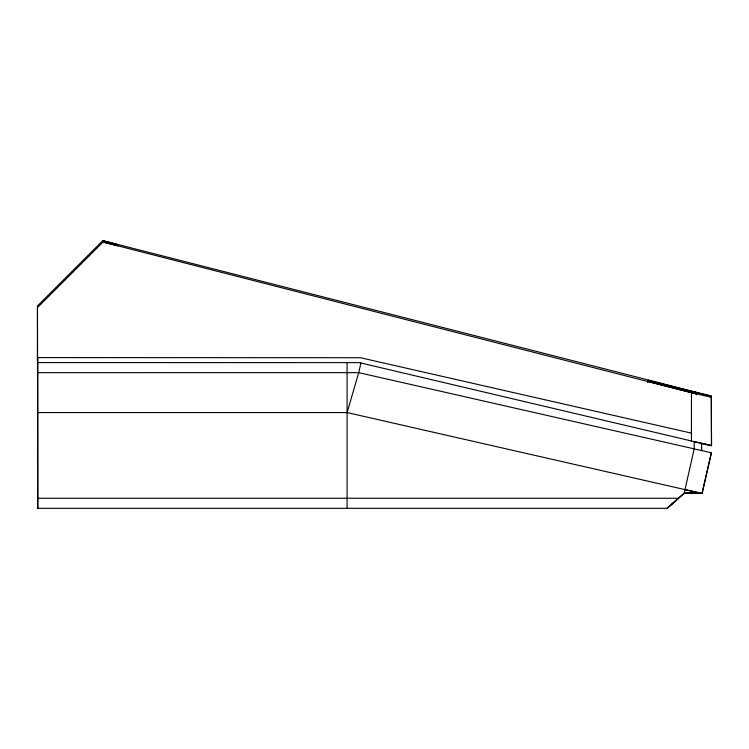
<?xml version="1.0" encoding="UTF-8"?>
<svg xmlns="http://www.w3.org/2000/svg" width="749" height="749" viewBox="0 0 749 749"><rect width="100%" height="100%" fill="white"/><g stroke="black" fill="none" stroke-linecap="round" stroke-linejoin="round"><path stroke-width="1.12" d="M37.45 361.215L37.469 305.938L102.819 240.644L711.316 396.099L711.513 445.552L701.729 443.249M37.619 508.318L37.619 357.582L37.619 508.318L667.153 508.318L684.183 493.282L694.183 448.866L694.183 442.069M37.693 508.318L37.469 305.957M691.439 440.983L691.458 392.701L103.053 242.039L37.712 307.343M708.62 395.453L691.215 391.315L696.411 392.551L696.42 394.873L696.42 392.635L648.147 380.305L647.576 382.514M711.513 445.552L711.316 396.099L709.78 395.734M691.458 392.738L711.531 397.316M360.934 362.956L358.734 372.646L347.087 412.568L37.693 412.568M701.982 493.497L711.381 452.771L702.122 493.507L684.109 493.273L667.097 508.318L678.557 498.263L37.693 498.263M698.246 492.636L684.08 493.273L698.246 492.636L347.087 412.568M37.693 357.591L360.4 357.713L691.439 433.128M37.693 362.6L359.277 362.619L711.531 445.711L694.061 441.601M37.693 372.656L358.734 372.646L711.381 452.771M702.047 493.497L684.932 489.603M700.175 493.067L700.914 493.235M696.42 392.57L696.636 393.787M37.45 356.196L37.693 357.573M696.42 392.635L696.589 393.946L648.316 381.606L648.147 380.305M347.087 362.216L347.087 508.318M701.616 450.552L701.476 443.586L701.616 450.552M117.565 244.455L102.819 240.654L103.053 242.039L117.799 245.831L117.565 244.455"/></g></svg>
